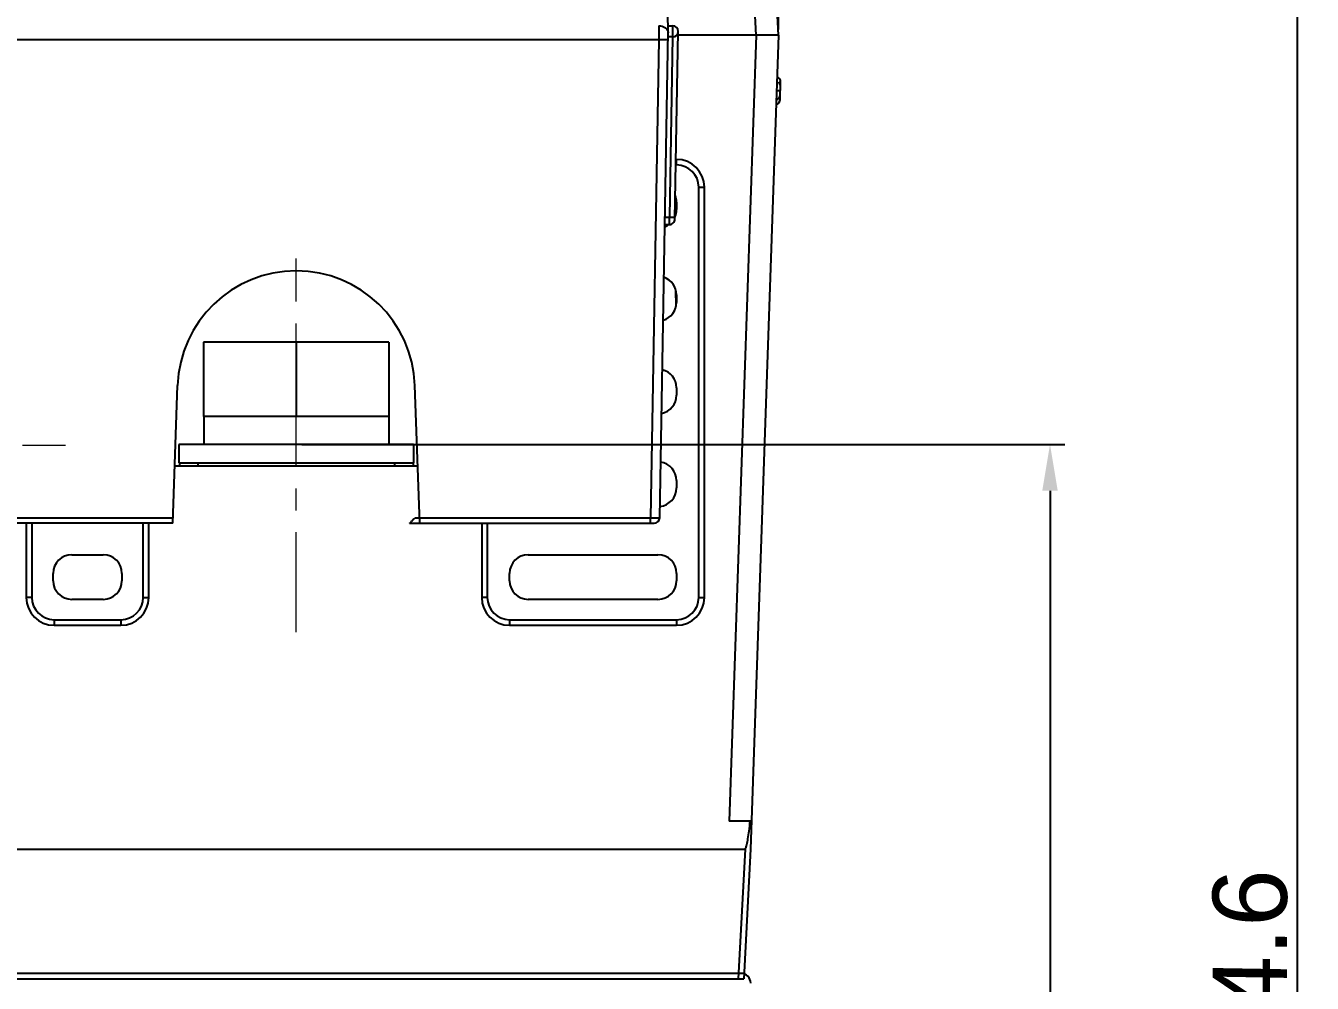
# Model space of a CAD drawing. Header units: millimetres. Extents: x 5329 to 6973, y -914 to -356.
# Drawn here: x 5959 to 6028.3, y -682.3 to -630.8 of the extents above; entities that cross this region are included whole.
import ezdxf

# ---------------------------------------------------------------- set-up
doc = ezdxf.new("R2010")
doc.units = ezdxf.units.MM
doc.header["$PDMODE"] = 3
doc.header["$PDSIZE"] = 1
doc.linetypes.add('CENTER', pattern=[17.8, 10.75, -2.35, 2.35, -2.35])
doc.layers.get('0').update_dxf_attribs({"linetype": 'CONTINUOUS'})
doc.layers.get('Defpoints').update_dxf_attribs({"linetype": 'CONTINUOUS'})
doc.layers.add('3', color=112, linetype='CENTER', lineweight=15)
doc.layers.add('Dim', color=1, linetype='CONTINUOUS')
doc.styles.add('OMI-1', font='arial.ttf', dxfattribs={"oblique": 1})
doc.dimstyles.new('1', dxfattribs={"dimtxt": 4, "dimasz": 2.5, "dimexe": 0.8, "dimexo": 0.3, "dimgap": 0.5, "dimtad": 1, "dimtoh": 1, "dimdec": 1, "dimzin": 0, "dimdsep": 46, "dimtxsty": 'OMI-1', "dimcen": 0, "dimclrd": 256, "dimclre": 256, "dimclrt": 256, "dimadec": 0, "dimazin": 0, "dimtfac": 0.8, "dimtdec": 1, "dimtix": 1, "dimtmove": 0, "dimatfit": 3, "dimfxl": 1, "dimtolj": 1, "dimtzin": 0, "dimarcsym": 0})

# ---------------------------------------------------------------- blocks, each defined once
blk = doc.blocks.new('*D6086')
at = {"layer": 'Defpoints', "color": 0}
for p in [(5973.55, -653.307), (5990.55, -770.507), (6014.183, -770.507)]:
    blk.add_point(p, dxfattribs=at)
at = {"layer": 'Dim', "lineweight": -2}
for p, q in [((5973.85, -653.307), (6014.983, -653.307)), ((6014.183, -655.807), (6014.183, -768.007)), ((5990.85, -770.507), (6014.983, -770.507))]:
    blk.add_line(p, q, dxfattribs=at)
at = {"layer": 'Dim'}
for points in [[(6014.6, -655.807), (6013.766, -655.807), (6014.183, -653.307)], [(6013.766, -768.007), (6014.6, -768.007), (6014.183, -770.507)]]:
    blk.add_solid(points, dxfattribs=at)
at = {"layer": 'Dim', "insert": (6011.675, -711.907), "char_height": 4, "attachment_point": 5, "rotation": 90, "style": 'OMI-1'}
blk.add_mtext('\\A1;117.2', dxfattribs=at)
blk = doc.blocks.new('*D6087')
at = {"layer": 'Defpoints', "color": 0}
for p in [(5999.55, -587.075), (5902.55, -631.257), (5999.55, -631.257)]:
    blk.add_point(p, dxfattribs=at)
at = {"layer": 'Dim', "lineweight": -2}
for p, q in [((5902.55, -630.957), (5902.55, -586.275)), ((5999.55, -630.957), (5999.55, -586.275)), ((5905.05, -587.075), (5997.05, -587.075))]:
    blk.add_line(p, q, dxfattribs=at)
at = {"layer": 'Dim'}
for points in [[(5905.05, -586.658), (5905.05, -587.492), (5902.55, -587.075)], [(5997.05, -587.492), (5997.05, -586.658), (5999.55, -587.075)]]:
    blk.add_solid(points, dxfattribs=at)
at = {"layer": 'Dim', "insert": (5951.05, -584.533), "char_height": 4, "attachment_point": 5, "style": 'OMI-1'}
blk.add_mtext('\\A1;97.0', dxfattribs=at)
blk = doc.blocks.new('*D6091')
at = {"layer": 'Defpoints', "color": 0}
for p in [(5985.05, -595.917), (6027.52, -595.917), (5990.55, -770.507)]:
    blk.add_point(p, dxfattribs=at)
at = {"layer": 'Dim', "lineweight": -2}
for p, q in [((5985.35, -595.917), (6028.32, -595.917)), ((6027.52, -768.007), (6027.52, -598.417)), ((5990.85, -770.507), (6028.32, -770.507))]:
    blk.add_line(p, q, dxfattribs=at)
at = {"layer": 'Dim'}
for points in [[(6027.937, -598.417), (6027.103, -598.417), (6027.52, -595.917)], [(6027.103, -768.007), (6027.937, -768.007), (6027.52, -770.507)]]:
    blk.add_solid(points, dxfattribs=at)
at = {"layer": 'Dim', "insert": (6024.978, -683.212), "char_height": 4, "attachment_point": 5, "rotation": 90, "style": 'OMI-1'}
blk.add_mtext('\\A1;174.6', dxfattribs=at)

msp = doc.modelspace()

# ---------------------------------------------------------------- linework, layer by layer
at = {"color": 7, "linetype": 'Continuous'}
for p, q in [((5999.55, -631.257), (5998.456, -610.381)), ((5998.352, -631.257), (5997.69, -618.641)), ((5993.6, -631.062), (5993.474, -623.852)), ((5993.099, -630.757), (5993.092, -631.518)), ((5993.143, -657.263), (5993.6, -631.062)), ((5993.595, -630.762), (5993.845, -630.762)), ((5993.845, -631.362), (5993.845, -630.762)), ((5993.968, -641.168), (5994.145, -631.068)), ((5993.092, -631.518), (5909.008, -631.518)), ((5993.092, -631.518), (5992.643, -657.263)), ((5993.845, -631.362), (5993.595, -631.362)), ((5993.842, -631.362), (5993.67, -641.069)), ((5999.55, -631.257), (5994.145, -631.257)), ((5998.349, -631.257), (5996.895, -673.607)), ((5999.55, -631.257), (5998.044, -675.107)), ((5999.631, -634.732), (5999.663, -633.797)), ((5999.647, -634.264), (5999.447, -634.257)), ((5994.05, -638.257), (5994.05, -637.957)), ((5994.05, -638.257), (5994.019, -638.257)), ((5995.25, -661.555), (5995.25, -639.457)), ((5995.25, -639.457), (5995.55, -639.457)), ((5995.55, -661.555), (5995.55, -639.457)), ((5994.05, -640.257), (5994.05, -640.657)), ((5993.418, -641.462), (5993.668, -641.462)), ((5993.425, -641.069), (5993.67, -641.069)), ((5993.668, -641.462), (5993.67, -641.069)), ((5993.946, -641.071), (5993.964, -641.07)), ((5994.004, -644.975), (5994.019, -645.89)), ((5994.05, -645.257), (5994.05, -645.657)), ((5968.55, -647.807), (5968.55, -651.807)), ((5978.55, -647.807), (5968.55, -647.807)), ((5973.55, -647.807), (5973.55, -651.807)), ((5978.55, -647.807), (5978.55, -653.307)), ((5966.895, -657.557), (5967.154, -650.134)), ((5980.205, -657.557), (5979.946, -650.134)), ((5994.05, -650.257), (5994.05, -650.657)), ((5978.55, -651.807), (5968.55, -651.807)), ((5968.57, -651.807), (5968.57, -653.307)), ((5967.225, -653.307), (5967.225, -654.307)), ((5979.875, -653.307), (5967.225, -653.307)), ((5979.875, -653.307), (5979.875, -654.307)), ((5967.003, -654.457), (5980.097, -654.457)), ((5967.241, -654.307), (5967.225, -654.307)), ((5967.25, -654.307), (5967.25, -654.457)), ((5967.25, -654.307), (5979.875, -654.307)), ((5968.25, -654.307), (5968.25, -654.457)), ((5978.85, -654.307), (5978.85, -654.457)), ((5979.85, -654.307), (5979.85, -654.457)), ((5994.05, -655.257), (5994.05, -655.657)), ((5957.695, -657.263), (5966.905, -657.263)), ((5979.954, -657.263), (5992.643, -657.263)), ((5992.643, -657.557), (5992.643, -657.263)), ((5966.895, -657.557), (5957.705, -657.557)), ((5959, -657.557), (5959, -661.555)), ((5959.3, -657.557), (5959.3, -661.555)), ((5965.3, -661.555), (5965.3, -657.557)), ((5965.6, -661.555), (5965.6, -657.557)), ((5979.662, -657.557), (5992.843, -657.557)), ((5983.55, -657.557), (5983.55, -661.555)), ((5983.85, -657.557), (5983.85, -661.555)), ((5961.45, -659.257), (5963.15, -659.257)), ((5961.45, -659.257), (5963.15, -659.257)), ((5986.05, -659.257), (5993.05, -659.257)), ((5960.45, -660.657), (5960.45, -660.257)), ((5964.15, -660.257), (5964.15, -660.657)), ((5985.05, -660.657), (5985.05, -660.257)), ((5994.05, -660.257), (5994.05, -660.657)), ((5959.3, -661.555), (5959, -661.555)), ((5965.3, -661.555), (5965.6, -661.555)), ((5983.85, -661.555), (5983.55, -661.555)), ((5995.25, -661.555), (5995.55, -661.555)), ((5963.15, -661.657), (5961.45, -661.657)), ((5993.05, -661.657), (5986.05, -661.657)), ((5960.5, -662.755), (5960.5, -663.055)), ((5960.5, -662.755), (5964.1, -662.755)), ((5964.1, -662.755), (5964.1, -663.055)), ((5985.05, -662.755), (5994.05, -662.755)), ((5985.05, -662.755), (5985.05, -663.055)), ((5994.05, -662.755), (5994.05, -663.055)), ((5960.5, -663.055), (5964.1, -663.055)), ((5985.05, -663.055), (5994.05, -663.055)), ((5998.095, -673.607), (5996.895, -673.607)), ((5904.352, -675.107), (5997.747, -675.107)), ((5997.744, -675.107), (5997.377, -682.107)), ((5998.044, -675.107), (5997.677, -682.107)), ((5904.423, -682.107), (5997.677, -682.107)), ((5997.52, -681.807), (5904.58, -681.807))]:
    msp.add_line(p, q, dxfattribs=at)
msp.add_lwpolyline([(5993.668, -641.462), (5993.723, -641.457), (5993.779, -641.441), (5993.831, -641.414), (5993.877, -641.378), (5993.915, -641.333), (5993.943, -641.282), (5993.962, -641.225), (5993.968, -641.168)], dxfattribs=at)
for centre, radius, start, end in [((5993.845, -631.062), 0.3, 270, 90), ((5999.363, -633.787), 0.3, 358.03288, 68.56165), ((5999.354, -634.037), 0.3, 358.03288, 51.4304), ((5999.339, -634.471), 0.3, 287.50413, 358.03288), ((5999.331, -634.721), 0.3, 287.50411, 358.03288), ((5994.05, -639.457), 1.5, 0, 90), ((5994.05, -639.457), 1.2, 0, 90), ((5993.05, -640.257), 1, 0, 19.31996), ((5993.05, -640.657), 1, 337.5, 0), ((5993.05, -640.657), 1, 291.52568, 303.75), ((5973.55, -650.357), 6.4, 2, 178), ((5993.05, -645.257), 1, 0, 71.31358), ((5993.05, -645.657), 1, 286.2863, 0), ((5993.05, -650.257), 1, 0, 76.5224), ((5993.05, -650.657), 1, 281.02628, 0), ((5973.55, -659.007), 7.6, 130.96349, 131.35644), ((5973.55, -659.007), 7.6, 48.64356, 48.82936), ((5993.05, -655.257), 1, 0, 81.57997), ((5993.05, -655.657), 1, 276.04661, 0), ((5992.843, -657.257), 0.3, 270.00107, 359.00034), ((5961.45, -660.257), 1, 90, 180), ((5963.15, -660.257), 1, 0, 90), ((5986.05, -660.257), 1, 90, 180), ((5993.05, -660.257), 1, 0, 90), ((5961.45, -660.657), 1, 180, 270), ((5963.15, -660.657), 1, 270, 0), ((5986.05, -660.657), 1, 180, 270), ((5993.05, -660.657), 1, 270, 0), ((5960.5, -661.555), 1.5, 180, 270), ((5960.5, -661.555), 1.2, 180, 270), ((5964.1, -661.555), 1.5, 270, 0), ((5964.1, -661.555), 1.2, 270, 0), ((5985.05, -661.555), 1.5, 180, 270), ((5985.05, -661.555), 1.2, 180, 270), ((5994.05, -661.555), 1.5, 270, 0), ((5994.05, -661.555), 1.2, 270, 0), ((5972.238, -670.806), 25.939, 352.6169, 353.79947), ((5997.52, -682.337), 0.53, 0, 90)]:
    msp.add_arc(centre, radius, start, end, dxfattribs=at)
for points, knots in [([(5993.099, -630.757), (5993.156, -630.758), (5993.267, -630.773), (5993.417, -630.836), (5993.533, -630.933), (5993.579, -631.02), (5993.59, -631.064)], [0, 0, 0, 0, 0.27707, 0.540806, 0.781576, 1, 1, 1, 1]), ([(5993.592, -631.518), (5993.592, -631.519), (5993.587, -631.519), (5993.581, -631.52), (5993.569, -631.52), (5993.544, -631.521), (5993.502, -631.521), (5993.441, -631.522), (5993.366, -631.521), (5993.248, -631.52), (5993.156, -631.519), (5993.092, -631.518)], [0, 0, 0, 0, 0.005134, 0.019643, 0.043495, 0.076529, 0.168945, 0.293118, 0.444488, 0.617397, 1, 1, 1, 1]), ([(5993.67, -641.069), (5993.698, -641.07), (5993.789, -641.071), (5993.881, -641.072), (5993.946, -641.071)], [0, 0, 0, 0, 0.299405, 1, 1, 1, 1]), ([(5993.964, -641.07), (5993.965, -641.07), (5993.967, -641.07), (5993.97, -641.07), (5993.97, -641.069)], [0, 0, 0, 0, 0.748823, 1, 1, 1, 1]), ([(5979.662, -657.557), (5979.663, -657.558), (5979.666, -657.553), (5979.672, -657.55), (5979.681, -657.539), (5979.7, -657.521), (5979.728, -657.492), (5979.767, -657.453), (5979.811, -657.409), (5979.874, -657.345), (5979.922, -657.296), (5979.954, -657.263)], [0, 0, 0, 0, 0.007185, 0.02773, 0.060457, 0.103902, 0.21593, 0.35171, 0.502801, 0.663722, 1, 1, 1, 1]), ([(5992.643, -657.263), (5992.706, -657.263), (5992.799, -657.264), (5992.917, -657.265), (5992.992, -657.265), (5993.053, -657.265), (5993.095, -657.265), (5993.119, -657.264), (5993.132, -657.264), (5993.138, -657.263), (5993.143, -657.264), (5993.143, -657.263)], [0, 0, 0, 0, 0.382589, 0.555508, 0.706953, 0.831218, 0.923709, 0.956748, 0.980583, 0.995042, 1, 1, 1, 1]), ([(5997.747, -675.107), (5997.768, -675.1), (5997.79, -675.053), (5997.818, -674.972), (5997.834, -674.905), (5997.844, -674.861)], [0, 0, 0, 0, 0.246154, 0.497383, 1, 1, 1, 1])]:
    msp.add_open_spline(points, degree=3, knots=knots, dxfattribs=at)
for points in [[(5993.59, -631.064), (5993.596, -631.088), (5993.599, -631.113), (5993.599, -631.138)], [(5997.844, -674.861), (5997.867, -674.759), (5997.885, -674.657), (5997.902, -674.554)], [(5997.902, -674.554), (5997.924, -674.416), (5997.944, -674.278), (5997.962, -674.139)]]:
    msp.add_open_spline(points, degree=3, dxfattribs=at)
at = {"layer": '3', "linetype": 'CENTER', "ltscale": 0.5}
for p, q in [((5973.55, -663.419), (5973.55, -643.296)), ((5940.988, -653.357), (5961.112, -653.357))]:
    msp.add_line(p, q, dxfattribs=at)

# ---------------------------------------------------------------- dimensions: what is measured, and where the dimension line sits
at = {"layer": 'Dim'}
dim = msp.add_linear_dim(base=(5999.55, -587.075), p1=(5902.55, -631.257), p2=(5999.55, -631.257), dimstyle='1', dxfattribs=at)
dim.commit()
dim.dimension.update_dxf_attribs({"geometry": '*D6087', "text_midpoint": (5951.05, -584.533)})
for base, p1, p2, picture, middle in [((6027.52, -595.917), (5990.55, -770.507), (5985.05, -595.917), '*D6091', (6024.978, -683.212)), ((6014.183, -770.507), (5973.55, -653.307), (5990.55, -770.507), '*D6086', (6011.675, -711.907))]:
    dim = msp.add_linear_dim(base=base, p1=p1, p2=p2, angle=90, dimstyle='1', dxfattribs=at)
    dim.commit()
    dim.dimension.update_dxf_attribs({"geometry": picture, "text_midpoint": middle})

doc.saveas('drawing.dxf')
